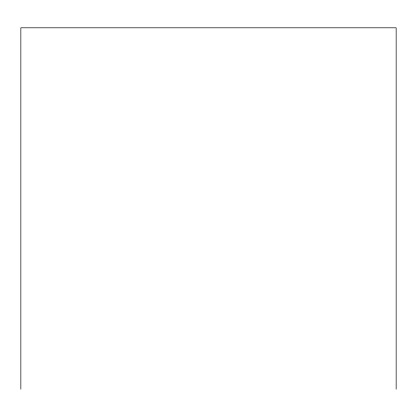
<?xml version="1.0" encoding="UTF-8"?>
<svg xmlns="http://www.w3.org/2000/svg" width="417" height="417" viewBox="0 0 417 417"><rect width="100%" height="100%" fill="white"/><g stroke="black" fill="none" stroke-linecap="round" stroke-linejoin="round"><path stroke-width="0.63" d="M396.15 389.191L396.15 27.809L20.85 27.809L20.85 389.191"/></g></svg>
